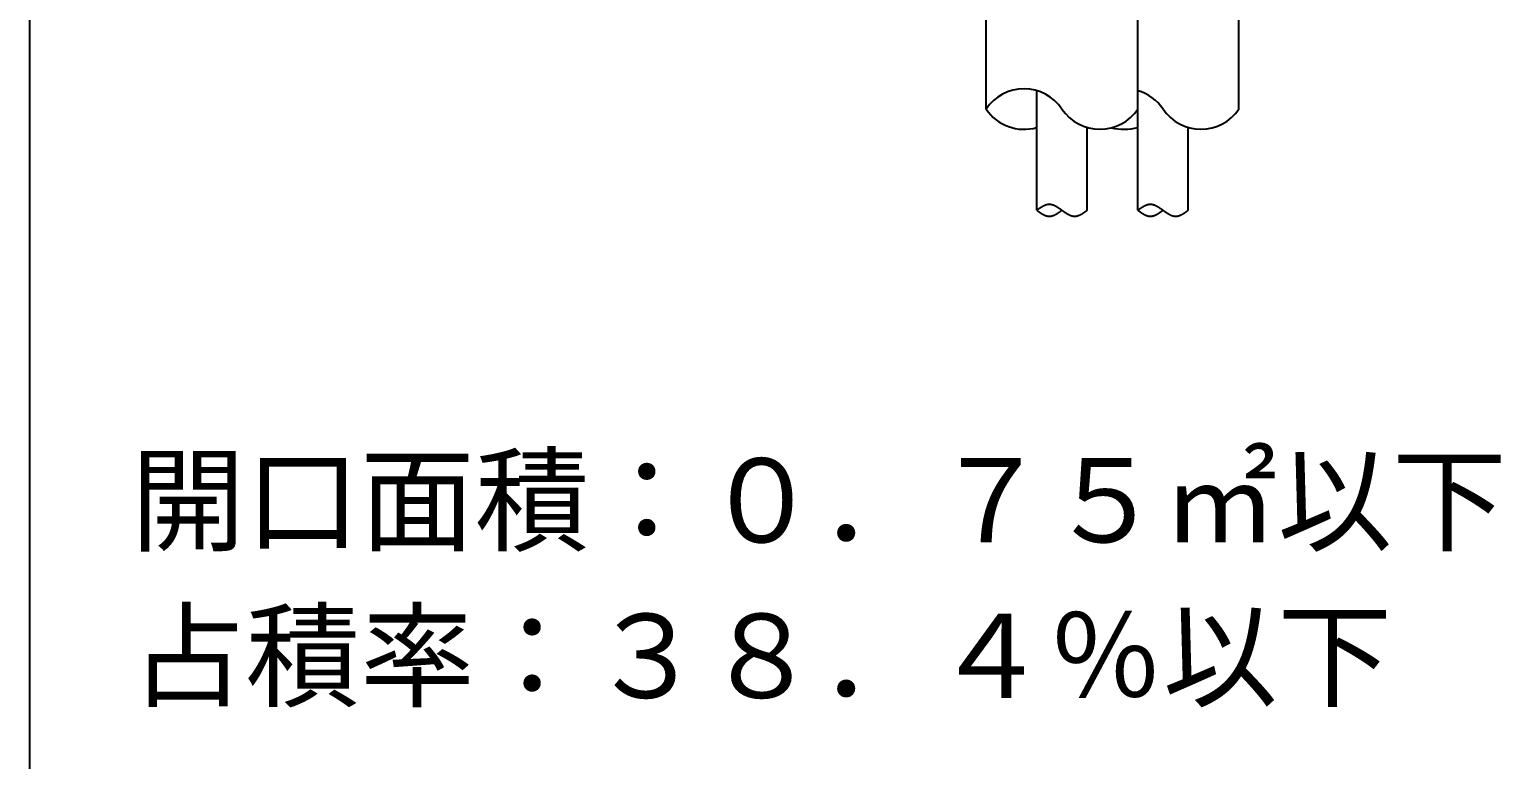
# Model space of a CAD drawing. Extents: x 443 to 1217, y -1921 to -677.
# Drawn here: x 442.67 to 489.92, y -1061.31 to -1037.85 of the extents above; entities that cross this region are included whole.
import ezdxf

# ---------------------------------------------------------------- set-up
doc = ezdxf.new("R2010")
doc.units = 0
doc.header["$MEASUREMENT"] = 0
for name, color, linetype in [('1', 7, 'CONTINUOUS'), ('25', 7, 'CONTINUOUS'), ('5', 7, 'CONTINUOUS')]:
    doc.layers.add(name, color=color, linetype=linetype)
doc.styles.add('ｽﾀｲﾙ2', font='MS PGothic.ttf')

msp = doc.modelspace()

# ---------------------------------------------------------------- linework, layer by layer
at = {"layer": '25', "color": 4}
msp.add_line((442.666, -677.268), (442.666, -1191.556), dxfattribs=at)
at = {"layer": '5', "linetype": 'Continuous'}
for p, q in [((473.394, -1040.413), (473.394, -1022.189)), ((478.263, -1043.659), (478.263, -1022.189)), ((481.51, -1040.413), (481.51, -1022.189)), ((475.017, -1043.659), (475.017, -1039.821)), ((476.64, -1043.659), (476.64, -1041.005)), ((479.886, -1043.659), (479.886, -1041.005))]:
    msp.add_line(p, q, dxfattribs=at)
at = {"layer": '5', "color": 7}
for p, q in [((475.017, -1043.659), (475.024, -1043.655)), ((475.017, -1043.659), (475.022, -1043.664)), ((475.022, -1043.664), (475.027, -1043.667)), ((475.024, -1043.655), (475.031, -1043.65)), ((475.027, -1043.667), (475.032, -1043.671)), ((475.031, -1043.65), (475.039, -1043.644)), ((475.032, -1043.671), (475.037, -1043.675)), ((475.037, -1043.675), (475.042, -1043.678)), ((475.039, -1043.644), (475.046, -1043.639)), ((475.042, -1043.678), (475.047, -1043.682)), ((475.046, -1043.639), (475.053, -1043.633)), ((475.047, -1043.682), (475.053, -1043.686)), ((475.053, -1043.633), (475.06, -1043.629)), ((475.053, -1043.686), (475.058, -1043.689)), ((475.058, -1043.689), (475.063, -1043.693)), ((475.06, -1043.629), (475.068, -1043.623)), ((475.063, -1043.693), (475.068, -1043.697)), ((475.068, -1043.623), (475.075, -1043.618)), ((475.068, -1043.697), (475.073, -1043.7)), ((475.073, -1043.7), (475.078, -1043.704)), ((475.075, -1043.618), (475.082, -1043.614)), ((475.078, -1043.704), (475.083, -1043.707)), ((475.082, -1043.614), (475.09, -1043.608)), ((475.083, -1043.707), (475.088, -1043.711)), ((475.088, -1043.711), (475.093, -1043.714)), ((475.09, -1043.608), (475.097, -1043.603)), ((475.093, -1043.714), (475.098, -1043.718)), ((475.097, -1043.603), (475.104, -1043.598)), ((475.098, -1043.718), (475.104, -1043.722)), ((475.104, -1043.598), (475.111, -1043.593)), ((475.104, -1043.722), (475.109, -1043.725)), ((475.109, -1043.725), (475.114, -1043.728)), ((475.111, -1043.593), (475.119, -1043.589)), ((475.114, -1043.728), (475.119, -1043.731)), ((475.119, -1043.589), (475.126, -1043.583)), ((475.119, -1043.731), (475.124, -1043.736)), ((475.124, -1043.736), (475.129, -1043.739)), ((475.126, -1043.583), (475.133, -1043.579)), ((475.129, -1043.739), (475.134, -1043.742)), ((475.133, -1043.579), (475.14, -1043.573)), ((475.134, -1043.742), (475.139, -1043.746)), ((475.14, -1043.573), (475.148, -1043.569)), ((475.148, -1043.569), (475.155, -1043.565)), ((475.155, -1043.565), (475.162, -1043.559)), ((475.162, -1043.559), (475.17, -1043.555)), ((475.17, -1043.555), (475.177, -1043.55)), ((475.177, -1043.55), (475.184, -1043.546)), ((475.184, -1043.546), (475.191, -1043.542)), ((475.191, -1043.542), (475.199, -1043.537)), ((475.199, -1043.537), (475.206, -1043.533)), ((475.206, -1043.533), (475.213, -1043.53)), ((475.213, -1043.53), (475.221, -1043.525)), ((475.221, -1043.525), (475.228, -1043.522)), ((475.228, -1043.522), (475.235, -1043.518)), ((475.235, -1043.518), (475.242, -1043.515)), ((475.242, -1043.515), (475.25, -1043.51)), ((475.25, -1043.51), (475.257, -1043.507)), ((475.257, -1043.507), (475.264, -1043.504)), ((475.264, -1043.504), (475.272, -1043.5)), ((475.272, -1043.5), (475.279, -1043.497)), ((475.279, -1043.497), (475.286, -1043.495)), ((475.286, -1043.495), (475.293, -1043.492)), ((475.293, -1043.492), (475.301, -1043.489)), ((475.301, -1043.489), (475.308, -1043.486)), ((475.308, -1043.486), (475.315, -1043.484)), ((475.315, -1043.484), (475.322, -1043.482)), ((475.322, -1043.482), (475.33, -1043.48)), ((475.33, -1043.48), (475.337, -1043.477)), ((475.337, -1043.477), (475.344, -1043.475)), ((475.344, -1043.475), (475.352, -1043.473)), ((475.352, -1043.473), (475.359, -1043.472)), ((475.359, -1043.472), (475.366, -1043.471)), ((475.366, -1043.471), (475.373, -1043.47)), ((475.373, -1043.47), (475.381, -1043.468)), ((475.381, -1043.468), (475.388, -1043.468)), ((475.388, -1043.468), (475.395, -1043.467)), ((475.395, -1043.467), (475.403, -1043.465)), ((475.403, -1043.465), (475.41, -1043.465)), ((475.41, -1043.465), (475.417, -1043.465)), ((475.417, -1043.465), (475.424, -1043.465)), ((475.424, -1043.465), (475.432, -1043.465)), ((475.432, -1043.465), (475.439, -1043.465)), ((475.439, -1043.465), (475.446, -1043.467)), ((475.446, -1043.467), (475.453, -1043.467)), ((475.453, -1043.467), (475.461, -1043.468)), ((475.461, -1043.468), (475.468, -1043.469)), ((475.468, -1043.469), (475.475, -1043.47)), ((475.475, -1043.47), (475.483, -1043.471)), ((475.483, -1043.471), (475.49, -1043.473)), ((475.49, -1043.473), (475.497, -1043.474)), ((475.497, -1043.474), (475.504, -1043.476)), ((475.504, -1043.476), (475.512, -1043.479)), ((475.512, -1043.479), (475.519, -1043.481)), ((475.519, -1043.481), (475.526, -1043.483)), ((475.526, -1043.483), (475.534, -1043.485)), ((475.534, -1043.485), (475.541, -1043.487)), ((475.541, -1043.487), (475.548, -1043.491)), ((475.548, -1043.491), (475.555, -1043.493)), ((475.555, -1043.493), (475.563, -1043.496)), ((475.563, -1043.496), (475.57, -1043.499)), ((475.57, -1043.499), (475.577, -1043.503)), ((475.577, -1043.503), (475.585, -1043.506)), ((475.585, -1043.506), (475.592, -1043.509)), ((475.592, -1043.509), (475.599, -1043.512)), ((475.599, -1043.512), (475.606, -1043.516)), ((475.606, -1043.516), (475.614, -1043.52)), ((475.614, -1043.52), (475.621, -1043.523)), ((475.621, -1043.523), (475.628, -1043.528)), ((475.628, -1043.528), (475.635, -1043.532)), ((475.635, -1043.532), (475.643, -1043.535)), ((475.643, -1043.535), (475.65, -1043.54)), ((475.65, -1043.54), (475.657, -1043.544)), ((475.657, -1043.544), (475.665, -1043.548)), ((475.665, -1043.548), (475.672, -1043.553)), ((475.672, -1043.553), (475.679, -1043.557)), ((475.679, -1043.557), (475.686, -1043.562)), ((475.686, -1043.562), (475.694, -1043.567)), ((475.694, -1043.567), (475.701, -1043.571)), ((475.701, -1043.571), (475.708, -1043.576)), ((475.706, -1043.746), (475.711, -1043.742)), ((475.708, -1043.576), (475.716, -1043.581)), ((475.711, -1043.742), (475.716, -1043.739)), ((475.716, -1043.581), (475.723, -1043.585)), ((475.716, -1043.739), (475.721, -1043.736)), ((475.721, -1043.736), (475.726, -1043.731)), ((475.723, -1043.585), (475.73, -1043.591)), ((475.726, -1043.731), (475.731, -1043.728)), ((475.73, -1043.591), (475.737, -1043.595)), ((475.731, -1043.728), (475.736, -1043.725)), ((475.736, -1043.725), (475.742, -1043.722)), ((475.737, -1043.595), (475.745, -1043.601)), ((475.742, -1043.722), (475.747, -1043.718)), ((475.745, -1043.601), (475.752, -1043.606)), ((475.747, -1043.718), (475.752, -1043.714)), ((475.752, -1043.606), (475.759, -1043.61)), ((475.752, -1043.714), (475.757, -1043.711)), ((475.757, -1043.711), (475.762, -1043.707)), ((475.759, -1043.61), (475.766, -1043.616)), ((475.762, -1043.707), (475.767, -1043.704)), ((475.766, -1043.616), (475.774, -1043.621)), ((475.767, -1043.704), (475.772, -1043.7)), ((475.772, -1043.7), (475.777, -1043.697)), ((475.774, -1043.621), (475.781, -1043.626)), ((475.777, -1043.697), (475.782, -1043.693)), ((475.781, -1043.626), (475.788, -1043.631)), ((475.782, -1043.693), (475.787, -1043.689)), ((475.787, -1043.689), (475.793, -1043.686)), ((475.788, -1043.631), (475.796, -1043.637)), ((475.793, -1043.686), (475.798, -1043.682)), ((475.796, -1043.637), (475.803, -1043.642)), ((475.798, -1043.682), (475.803, -1043.678)), ((475.803, -1043.642), (475.81, -1043.646)), ((475.803, -1043.678), (475.808, -1043.675)), ((475.808, -1043.675), (475.813, -1043.671)), ((475.81, -1043.646), (475.817, -1043.652)), ((475.813, -1043.671), (475.818, -1043.667)), ((475.817, -1043.652), (475.825, -1043.657)), ((475.818, -1043.667), (475.823, -1043.664)), ((475.823, -1043.664), (475.828, -1043.659)), ((475.825, -1043.657), (475.832, -1043.663)), ((475.832, -1043.663), (475.839, -1043.668)), ((475.839, -1043.668), (475.847, -1043.673)), ((475.847, -1043.673), (475.854, -1043.678)), ((475.854, -1043.678), (475.861, -1043.683)), ((475.861, -1043.683), (475.868, -1043.689)), ((475.868, -1043.689), (475.876, -1043.694)), ((475.876, -1043.694), (475.883, -1043.699)), ((475.883, -1043.699), (475.89, -1043.704)), ((475.89, -1043.704), (475.898, -1043.71)), ((475.898, -1043.71), (475.905, -1043.714)), ((475.905, -1043.714), (475.912, -1043.719)), ((475.912, -1043.719), (475.919, -1043.725)), ((475.919, -1043.725), (475.927, -1043.729)), ((475.927, -1043.729), (475.934, -1043.735)), ((475.934, -1043.735), (475.941, -1043.739)), ((475.941, -1043.739), (475.948, -1043.743)), ((475.948, -1043.743), (475.956, -1043.749)), ((476.516, -1043.747), (476.524, -1043.741)), ((476.524, -1043.741), (476.531, -1043.737)), ((476.531, -1043.737), (476.538, -1043.731)), ((476.538, -1043.731), (476.545, -1043.727)), ((476.545, -1043.727), (476.553, -1043.722)), ((476.553, -1043.722), (476.56, -1043.717)), ((476.56, -1043.717), (476.567, -1043.712)), ((476.567, -1043.712), (476.574, -1043.706)), ((476.574, -1043.706), (476.582, -1043.702)), ((476.582, -1043.702), (476.589, -1043.697)), ((476.589, -1043.697), (476.596, -1043.691)), ((476.596, -1043.691), (476.604, -1043.686)), ((476.604, -1043.686), (476.611, -1043.681)), ((476.611, -1043.681), (476.618, -1043.676)), ((476.618, -1043.676), (476.625, -1043.67)), ((476.625, -1043.67), (476.633, -1043.665)), ((476.633, -1043.665), (476.64, -1043.659)), ((478.263, -1043.659), (478.27, -1043.655)), ((478.263, -1043.659), (478.268, -1043.664)), ((478.268, -1043.664), (478.273, -1043.667)), ((478.27, -1043.655), (478.278, -1043.65)), ((478.273, -1043.667), (478.279, -1043.671)), ((478.278, -1043.65), (478.285, -1043.644)), ((478.279, -1043.671), (478.284, -1043.675)), ((478.284, -1043.675), (478.289, -1043.678)), ((478.285, -1043.644), (478.292, -1043.639)), ((478.289, -1043.678), (478.294, -1043.682)), ((478.292, -1043.639), (478.3, -1043.633)), ((478.294, -1043.682), (478.299, -1043.686)), ((478.299, -1043.686), (478.304, -1043.689)), ((478.3, -1043.633), (478.307, -1043.629)), ((478.304, -1043.689), (478.309, -1043.693)), ((478.307, -1043.629), (478.314, -1043.623)), ((478.309, -1043.693), (478.314, -1043.697)), ((478.314, -1043.623), (478.321, -1043.618)), ((478.314, -1043.697), (478.319, -1043.7)), ((478.319, -1043.7), (478.324, -1043.704)), ((478.321, -1043.618), (478.329, -1043.614)), ((478.324, -1043.704), (478.33, -1043.707)), ((478.329, -1043.614), (478.336, -1043.608)), ((478.33, -1043.707), (478.335, -1043.711)), ((478.335, -1043.711), (478.34, -1043.714)), ((478.336, -1043.608), (478.343, -1043.603)), ((478.34, -1043.714), (478.345, -1043.718)), ((478.343, -1043.603), (478.351, -1043.598)), ((478.345, -1043.718), (478.35, -1043.722)), ((478.35, -1043.722), (478.355, -1043.725)), ((478.351, -1043.598), (478.358, -1043.593)), ((478.355, -1043.725), (478.36, -1043.728)), ((478.358, -1043.593), (478.365, -1043.589)), ((478.36, -1043.728), (478.365, -1043.731)), ((478.365, -1043.589), (478.372, -1043.583)), ((478.365, -1043.731), (478.37, -1043.736)), ((478.37, -1043.736), (478.375, -1043.739)), ((478.372, -1043.583), (478.38, -1043.579)), ((478.375, -1043.739), (478.381, -1043.742)), ((478.38, -1043.579), (478.387, -1043.573)), ((478.381, -1043.742), (478.386, -1043.746)), ((478.387, -1043.573), (478.394, -1043.569)), ((478.394, -1043.569), (478.402, -1043.565)), ((478.402, -1043.565), (478.409, -1043.559)), ((478.409, -1043.559), (478.416, -1043.555)), ((478.416, -1043.555), (478.423, -1043.55)), ((478.423, -1043.55), (478.431, -1043.546)), ((478.431, -1043.546), (478.438, -1043.542)), ((478.438, -1043.542), (478.445, -1043.537)), ((478.445, -1043.537), (478.452, -1043.533)), ((478.452, -1043.533), (478.46, -1043.53)), ((478.46, -1043.53), (478.467, -1043.525)), ((478.467, -1043.525), (478.474, -1043.522)), ((478.474, -1043.522), (478.482, -1043.518)), ((478.482, -1043.518), (478.489, -1043.515)), ((478.489, -1043.515), (478.496, -1043.51)), ((478.496, -1043.51), (478.503, -1043.507)), ((478.503, -1043.507), (478.511, -1043.504)), ((478.511, -1043.504), (478.518, -1043.5)), ((478.518, -1043.5), (478.525, -1043.497)), ((478.525, -1043.497), (478.533, -1043.495)), ((478.533, -1043.495), (478.54, -1043.492)), ((478.54, -1043.492), (478.547, -1043.489)), ((478.547, -1043.489), (478.554, -1043.486)), ((478.554, -1043.486), (478.562, -1043.484)), ((478.562, -1043.484), (478.569, -1043.482)), ((478.569, -1043.482), (478.576, -1043.48)), ((478.576, -1043.48), (478.583, -1043.477)), ((478.583, -1043.477), (478.591, -1043.475)), ((478.591, -1043.475), (478.598, -1043.473)), ((478.598, -1043.473), (478.605, -1043.472)), ((478.605, -1043.472), (478.613, -1043.471)), ((478.613, -1043.471), (478.62, -1043.47)), ((478.62, -1043.47), (478.627, -1043.468)), ((478.627, -1043.468), (478.634, -1043.468)), ((478.634, -1043.468), (478.642, -1043.467)), ((478.642, -1043.467), (478.649, -1043.465)), ((478.649, -1043.465), (478.656, -1043.465)), ((478.656, -1043.465), (478.664, -1043.465)), ((478.664, -1043.465), (478.671, -1043.465)), ((478.671, -1043.465), (478.678, -1043.465)), ((478.678, -1043.465), (478.685, -1043.465)), ((478.685, -1043.465), (478.693, -1043.467)), ((478.693, -1043.467), (478.7, -1043.467)), ((478.7, -1043.467), (478.707, -1043.468)), ((478.707, -1043.468), (478.715, -1043.469)), ((478.715, -1043.469), (478.722, -1043.47)), ((478.722, -1043.47), (478.729, -1043.471)), ((478.729, -1043.471), (478.736, -1043.473)), ((478.736, -1043.473), (478.744, -1043.474)), ((478.744, -1043.474), (478.751, -1043.476)), ((478.751, -1043.476), (478.758, -1043.479)), ((478.758, -1043.479), (478.765, -1043.481)), ((478.765, -1043.481), (478.773, -1043.483)), ((478.773, -1043.483), (478.78, -1043.485)), ((478.78, -1043.485), (478.787, -1043.487)), ((478.787, -1043.487), (478.795, -1043.491)), ((478.795, -1043.491), (478.802, -1043.493)), ((478.802, -1043.493), (478.809, -1043.496)), ((478.809, -1043.496), (478.816, -1043.499)), ((478.816, -1043.499), (478.824, -1043.503)), ((478.824, -1043.503), (478.831, -1043.506)), ((478.831, -1043.506), (478.838, -1043.509)), ((478.838, -1043.509), (478.846, -1043.512)), ((478.846, -1043.512), (478.853, -1043.516)), ((478.853, -1043.516), (478.86, -1043.52)), ((478.86, -1043.52), (478.867, -1043.523)), ((478.867, -1043.523), (478.875, -1043.528)), ((478.875, -1043.528), (478.882, -1043.532)), ((478.882, -1043.532), (478.889, -1043.535)), ((478.889, -1043.535), (478.896, -1043.54)), ((478.896, -1043.54), (478.904, -1043.544)), ((478.904, -1043.544), (478.911, -1043.548)), ((478.911, -1043.548), (478.918, -1043.553)), ((478.918, -1043.553), (478.926, -1043.557)), ((478.926, -1043.557), (478.933, -1043.562)), ((478.933, -1043.562), (478.94, -1043.567)), ((478.94, -1043.567), (478.947, -1043.571)), ((478.947, -1043.571), (478.955, -1043.576)), ((478.952, -1043.746), (478.957, -1043.742)), ((478.955, -1043.576), (478.962, -1043.581)), ((478.957, -1043.742), (478.962, -1043.739)), ((478.962, -1043.581), (478.969, -1043.585)), ((478.962, -1043.739), (478.968, -1043.736)), ((478.968, -1043.736), (478.973, -1043.731)), ((478.969, -1043.585), (478.977, -1043.591)), ((478.973, -1043.731), (478.978, -1043.728)), ((478.977, -1043.591), (478.984, -1043.595)), ((478.978, -1043.728), (478.983, -1043.725)), ((478.983, -1043.725), (478.988, -1043.722)), ((478.984, -1043.595), (478.991, -1043.601)), ((478.988, -1043.722), (478.993, -1043.718)), ((478.991, -1043.601), (478.998, -1043.606)), ((478.993, -1043.718), (478.998, -1043.714)), ((478.998, -1043.606), (479.006, -1043.61)), ((478.998, -1043.714), (479.003, -1043.711)), ((479.003, -1043.711), (479.008, -1043.707)), ((479.006, -1043.61), (479.013, -1043.616)), ((479.008, -1043.707), (479.014, -1043.704)), ((479.013, -1043.616), (479.02, -1043.621)), ((479.014, -1043.704), (479.019, -1043.7)), ((479.019, -1043.7), (479.024, -1043.697)), ((479.02, -1043.621), (479.028, -1043.626)), ((479.024, -1043.697), (479.029, -1043.693)), ((479.028, -1043.626), (479.035, -1043.631)), ((479.029, -1043.693), (479.034, -1043.689)), ((479.034, -1043.689), (479.039, -1043.686)), ((479.035, -1043.631), (479.042, -1043.637)), ((479.039, -1043.686), (479.044, -1043.682)), ((479.042, -1043.637), (479.049, -1043.642)), ((479.044, -1043.682), (479.049, -1043.678)), ((479.049, -1043.642), (479.057, -1043.646)), ((479.049, -1043.678), (479.054, -1043.675)), ((479.054, -1043.675), (479.059, -1043.671)), ((479.057, -1043.646), (479.064, -1043.652)), ((479.059, -1043.671), (479.065, -1043.667)), ((479.064, -1043.652), (479.071, -1043.657)), ((479.065, -1043.667), (479.07, -1043.664)), ((479.07, -1043.664), (479.075, -1043.659)), ((479.071, -1043.657), (479.078, -1043.663)), ((479.078, -1043.663), (479.086, -1043.668)), ((479.086, -1043.668), (479.093, -1043.673)), ((479.093, -1043.673), (479.1, -1043.678)), ((479.1, -1043.678), (479.108, -1043.683)), ((479.108, -1043.683), (479.115, -1043.689)), ((479.115, -1043.689), (479.122, -1043.694)), ((479.122, -1043.694), (479.129, -1043.699)), ((479.129, -1043.699), (479.137, -1043.704)), ((479.137, -1043.704), (479.144, -1043.71)), ((479.144, -1043.71), (479.151, -1043.714)), ((479.151, -1043.714), (479.159, -1043.719)), ((479.159, -1043.719), (479.166, -1043.725)), ((479.166, -1043.725), (479.173, -1043.729)), ((479.173, -1043.729), (479.18, -1043.735)), ((479.18, -1043.735), (479.188, -1043.739)), ((479.188, -1043.739), (479.195, -1043.743)), ((479.195, -1043.743), (479.202, -1043.749)), ((479.763, -1043.747), (479.77, -1043.741)), ((479.77, -1043.741), (479.777, -1043.737)), ((479.777, -1043.737), (479.785, -1043.731)), ((479.785, -1043.731), (479.792, -1043.727)), ((479.792, -1043.727), (479.799, -1043.722)), ((479.799, -1043.722), (479.806, -1043.717)), ((479.806, -1043.717), (479.814, -1043.712)), ((479.814, -1043.712), (479.821, -1043.706)), ((479.821, -1043.706), (479.828, -1043.702)), ((479.828, -1043.702), (479.835, -1043.697)), ((479.835, -1043.697), (479.843, -1043.691)), ((479.843, -1043.691), (479.85, -1043.686)), ((479.85, -1043.686), (479.857, -1043.681)), ((479.857, -1043.681), (479.865, -1043.676)), ((479.865, -1043.676), (479.872, -1043.67)), ((479.872, -1043.67), (479.879, -1043.665)), ((479.879, -1043.665), (479.886, -1043.659)), ((475.139, -1043.746), (475.144, -1043.749)), ((475.144, -1043.749), (475.15, -1043.752)), ((475.15, -1043.752), (475.155, -1043.755)), ((475.155, -1043.755), (475.16, -1043.759)), ((475.16, -1043.759), (475.165, -1043.762)), ((475.165, -1043.762), (475.17, -1043.765)), ((475.17, -1043.765), (475.175, -1043.768)), ((475.175, -1043.768), (475.18, -1043.772)), ((475.18, -1043.772), (475.185, -1043.774)), ((475.185, -1043.774), (475.19, -1043.777)), ((475.19, -1043.777), (475.195, -1043.78)), ((475.195, -1043.78), (475.201, -1043.784)), ((475.201, -1043.784), (475.206, -1043.786)), ((475.206, -1043.786), (475.211, -1043.789)), ((475.211, -1043.789), (475.216, -1043.791)), ((475.216, -1043.791), (475.221, -1043.795)), ((475.221, -1043.795), (475.226, -1043.797)), ((475.226, -1043.797), (475.231, -1043.8)), ((475.231, -1043.8), (475.236, -1043.802)), ((475.236, -1043.802), (475.241, -1043.805)), ((475.241, -1043.805), (475.246, -1043.808)), ((475.246, -1043.808), (475.252, -1043.81)), ((475.252, -1043.81), (475.257, -1043.812)), ((475.257, -1043.812), (475.262, -1043.815)), ((475.262, -1043.815), (475.267, -1043.817)), ((475.267, -1043.817), (475.272, -1043.82)), ((475.272, -1043.82), (475.277, -1043.822)), ((475.277, -1043.822), (475.282, -1043.824)), ((475.282, -1043.824), (475.287, -1043.826)), ((475.287, -1043.826), (475.292, -1043.828)), ((475.292, -1043.828), (475.298, -1043.829)), ((475.298, -1043.829), (475.303, -1043.832)), ((475.303, -1043.832), (475.308, -1043.834)), ((475.308, -1043.834), (475.313, -1043.835)), ((475.313, -1043.835), (475.318, -1043.837)), ((475.318, -1043.837), (475.323, -1043.838)), ((475.323, -1043.838), (475.328, -1043.84)), ((475.328, -1043.84), (475.333, -1043.841)), ((475.333, -1043.841), (475.338, -1043.843)), ((475.338, -1043.843), (475.343, -1043.845)), ((475.343, -1043.845), (475.349, -1043.846)), ((475.349, -1043.846), (475.354, -1043.847)), ((475.354, -1043.847), (475.359, -1043.848)), ((475.359, -1043.848), (475.364, -1043.849)), ((475.364, -1043.849), (475.369, -1043.85)), ((475.369, -1043.85), (475.374, -1043.851)), ((475.374, -1043.851), (475.379, -1043.851)), ((475.379, -1043.851), (475.384, -1043.852)), ((475.384, -1043.852), (475.389, -1043.852)), ((475.389, -1043.852), (475.394, -1043.853)), ((475.394, -1043.853), (475.4, -1043.853)), ((475.4, -1043.853), (475.405, -1043.855)), ((475.405, -1043.855), (475.41, -1043.855)), ((475.41, -1043.855), (475.415, -1043.855)), ((475.415, -1043.855), (475.42, -1043.855)), ((475.42, -1043.855), (475.425, -1043.855)), ((475.425, -1043.855), (475.43, -1043.855)), ((475.43, -1043.855), (475.435, -1043.855)), ((475.435, -1043.855), (475.44, -1043.855)), ((475.44, -1043.855), (475.446, -1043.853)), ((475.446, -1043.853), (475.451, -1043.853)), ((475.451, -1043.853), (475.456, -1043.852)), ((475.456, -1043.852), (475.461, -1043.852)), ((475.461, -1043.852), (475.466, -1043.851)), ((475.466, -1043.851), (475.471, -1043.851)), ((475.471, -1043.851), (475.476, -1043.85)), ((475.476, -1043.85), (475.481, -1043.849)), ((475.481, -1043.849), (475.486, -1043.848)), ((475.486, -1043.848), (475.491, -1043.847)), ((475.491, -1043.847), (475.497, -1043.846)), ((475.497, -1043.846), (475.502, -1043.845)), ((475.502, -1043.845), (475.507, -1043.843)), ((475.507, -1043.843), (475.512, -1043.841)), ((475.512, -1043.841), (475.517, -1043.84)), ((475.517, -1043.84), (475.522, -1043.838)), ((475.522, -1043.838), (475.527, -1043.837)), ((475.527, -1043.837), (475.532, -1043.835)), ((475.532, -1043.835), (475.537, -1043.834)), ((475.537, -1043.834), (475.542, -1043.832)), ((475.542, -1043.832), (475.548, -1043.829)), ((475.548, -1043.829), (475.553, -1043.828)), ((475.553, -1043.828), (475.558, -1043.826)), ((475.558, -1043.826), (475.563, -1043.824)), ((475.563, -1043.824), (475.568, -1043.822)), ((475.568, -1043.822), (475.573, -1043.82)), ((475.573, -1043.82), (475.578, -1043.817)), ((475.578, -1043.817), (475.583, -1043.815)), ((475.583, -1043.815), (475.588, -1043.812)), ((475.588, -1043.812), (475.594, -1043.81)), ((475.594, -1043.81), (475.599, -1043.808)), ((475.599, -1043.808), (475.604, -1043.805)), ((475.604, -1043.805), (475.609, -1043.802)), ((475.609, -1043.802), (475.614, -1043.8)), ((475.614, -1043.8), (475.619, -1043.797)), ((475.619, -1043.797), (475.624, -1043.795)), ((475.624, -1043.795), (475.629, -1043.791)), ((475.629, -1043.791), (475.634, -1043.789)), ((475.634, -1043.789), (475.639, -1043.786)), ((475.639, -1043.786), (475.645, -1043.784)), ((475.645, -1043.784), (475.65, -1043.78)), ((475.65, -1043.78), (475.655, -1043.777)), ((475.655, -1043.777), (475.66, -1043.774)), ((475.66, -1043.774), (475.665, -1043.772)), ((475.665, -1043.772), (475.67, -1043.768)), ((475.67, -1043.768), (475.675, -1043.765)), ((475.675, -1043.765), (475.68, -1043.762)), ((475.68, -1043.762), (475.685, -1043.759)), ((475.685, -1043.759), (475.691, -1043.755)), ((475.691, -1043.755), (475.696, -1043.752)), ((475.696, -1043.752), (475.701, -1043.749)), ((475.701, -1043.749), (475.706, -1043.746)), ((475.956, -1043.749), (475.963, -1043.753)), ((475.963, -1043.753), (475.97, -1043.758)), ((475.97, -1043.758), (475.978, -1043.763)), ((475.978, -1043.763), (475.985, -1043.767)), ((475.985, -1043.767), (475.992, -1043.772)), ((475.992, -1043.772), (475.999, -1043.776)), ((475.999, -1043.776), (476.007, -1043.78)), ((476.007, -1043.78), (476.014, -1043.785)), ((476.014, -1043.785), (476.021, -1043.788)), ((476.021, -1043.788), (476.029, -1043.792)), ((476.029, -1043.792), (476.036, -1043.797)), ((476.036, -1043.797), (476.043, -1043.8)), ((476.043, -1043.8), (476.05, -1043.804)), ((476.05, -1043.804), (476.058, -1043.808)), ((476.058, -1043.808), (476.065, -1043.811)), ((476.065, -1043.811), (476.072, -1043.814)), ((476.072, -1043.814), (476.079, -1043.817)), ((476.079, -1043.817), (476.087, -1043.821)), ((476.087, -1043.821), (476.094, -1043.824)), ((476.094, -1043.824), (476.101, -1043.827)), ((476.101, -1043.827), (476.109, -1043.829)), ((476.109, -1043.829), (476.116, -1043.833)), ((476.116, -1043.833), (476.123, -1043.835)), ((476.123, -1043.835), (476.13, -1043.837)), ((476.13, -1043.837), (476.138, -1043.839)), ((476.138, -1043.839), (476.145, -1043.841)), ((476.145, -1043.841), (476.152, -1043.844)), ((476.152, -1043.844), (476.16, -1043.846)), ((476.16, -1043.846), (476.167, -1043.847)), ((476.167, -1043.847), (476.174, -1043.849)), ((476.174, -1043.849), (476.181, -1043.85)), ((476.181, -1043.85), (476.189, -1043.851)), ((476.189, -1043.851), (476.196, -1043.852)), ((476.196, -1043.852), (476.203, -1043.853)), ((476.203, -1043.853), (476.211, -1043.853)), ((476.211, -1043.853), (476.218, -1043.855)), ((476.218, -1043.855), (476.225, -1043.855)), ((476.225, -1043.855), (476.232, -1043.855)), ((476.232, -1043.855), (476.24, -1043.855)), ((476.24, -1043.855), (476.247, -1043.855)), ((476.247, -1043.855), (476.254, -1043.855)), ((476.254, -1043.855), (476.261, -1043.853)), ((476.261, -1043.853), (476.269, -1043.852)), ((476.269, -1043.852), (476.276, -1043.851)), ((476.276, -1043.851), (476.283, -1043.85)), ((476.283, -1043.85), (476.291, -1043.849)), ((476.291, -1043.849), (476.298, -1043.848)), ((476.298, -1043.848), (476.305, -1043.846)), ((476.305, -1043.846), (476.312, -1043.845)), ((476.312, -1043.845), (476.32, -1043.843)), ((476.32, -1043.843), (476.327, -1043.84)), ((476.327, -1043.84), (476.334, -1043.838)), ((476.334, -1043.838), (476.342, -1043.836)), ((476.342, -1043.836), (476.349, -1043.834)), ((476.349, -1043.834), (476.356, -1043.831)), ((476.356, -1043.831), (476.363, -1043.828)), ((476.363, -1043.828), (476.371, -1043.825)), ((476.371, -1043.825), (476.378, -1043.823)), ((476.378, -1043.823), (476.385, -1043.82)), ((476.385, -1043.82), (476.392, -1043.816)), ((476.392, -1043.816), (476.4, -1043.813)), ((476.4, -1043.813), (476.407, -1043.809)), ((476.407, -1043.809), (476.414, -1043.805)), ((476.414, -1043.805), (476.422, -1043.802)), ((476.422, -1043.802), (476.429, -1043.798)), ((476.429, -1043.798), (476.436, -1043.795)), ((476.436, -1043.795), (476.443, -1043.79)), ((476.443, -1043.79), (476.451, -1043.786)), ((476.451, -1043.786), (476.458, -1043.783)), ((476.458, -1043.783), (476.465, -1043.778)), ((476.465, -1043.778), (476.473, -1043.774)), ((476.473, -1043.774), (476.48, -1043.77)), ((476.48, -1043.77), (476.487, -1043.765)), ((476.487, -1043.765), (476.494, -1043.761)), ((476.494, -1043.761), (476.502, -1043.755)), ((476.502, -1043.755), (476.509, -1043.751)), ((476.509, -1043.751), (476.516, -1043.747)), ((478.386, -1043.746), (478.391, -1043.749)), ((478.391, -1043.749), (478.396, -1043.752)), ((478.396, -1043.752), (478.401, -1043.755)), ((478.401, -1043.755), (478.406, -1043.759)), ((478.406, -1043.759), (478.411, -1043.762)), ((478.411, -1043.762), (478.416, -1043.765)), ((478.416, -1043.765), (478.421, -1043.768)), ((478.421, -1043.768), (478.427, -1043.772)), ((478.427, -1043.772), (478.432, -1043.774)), ((478.432, -1043.774), (478.437, -1043.777)), ((478.437, -1043.777), (478.442, -1043.78)), ((478.442, -1043.78), (478.447, -1043.784)), ((478.447, -1043.784), (478.452, -1043.786)), ((478.452, -1043.786), (478.457, -1043.789)), ((478.457, -1043.789), (478.462, -1043.791)), ((478.462, -1043.791), (478.467, -1043.795)), ((478.467, -1043.795), (478.472, -1043.797)), ((478.472, -1043.797), (478.478, -1043.8)), ((478.478, -1043.8), (478.483, -1043.802)), ((478.483, -1043.802), (478.488, -1043.805)), ((478.488, -1043.805), (478.493, -1043.808)), ((478.493, -1043.808), (478.498, -1043.81)), ((478.498, -1043.81), (478.503, -1043.812)), ((478.503, -1043.812), (478.508, -1043.815)), ((478.508, -1043.815), (478.513, -1043.817)), ((478.513, -1043.817), (478.518, -1043.82)), ((478.518, -1043.82), (478.523, -1043.822)), ((478.523, -1043.822), (478.529, -1043.824)), ((478.529, -1043.824), (478.534, -1043.826)), ((478.534, -1043.826), (478.539, -1043.828)), ((478.539, -1043.828), (478.544, -1043.829)), ((478.544, -1043.829), (478.549, -1043.832)), ((478.549, -1043.832), (478.554, -1043.834)), ((478.554, -1043.834), (478.559, -1043.835)), ((478.559, -1043.835), (478.564, -1043.837)), ((478.564, -1043.837), (478.569, -1043.838)), ((478.569, -1043.838), (478.575, -1043.84)), ((478.575, -1043.84), (478.58, -1043.841)), ((478.58, -1043.841), (478.585, -1043.843)), ((478.585, -1043.843), (478.59, -1043.845)), ((478.59, -1043.845), (478.595, -1043.846)), ((478.595, -1043.846), (478.6, -1043.847)), ((478.6, -1043.847), (478.605, -1043.848)), ((478.605, -1043.848), (478.61, -1043.849)), ((478.61, -1043.849), (478.615, -1043.85)), ((478.615, -1043.85), (478.62, -1043.851)), ((478.62, -1043.851), (478.626, -1043.851)), ((478.626, -1043.851), (478.631, -1043.852)), ((478.631, -1043.852), (478.636, -1043.852)), ((478.636, -1043.852), (478.641, -1043.853)), ((478.641, -1043.853), (478.646, -1043.853)), ((478.646, -1043.853), (478.651, -1043.855)), ((478.651, -1043.855), (478.656, -1043.855)), ((478.656, -1043.855), (478.661, -1043.855)), ((478.661, -1043.855), (478.666, -1043.855)), ((478.666, -1043.855), (478.672, -1043.855)), ((478.672, -1043.855), (478.677, -1043.855)), ((478.677, -1043.855), (478.682, -1043.855)), ((478.682, -1043.855), (478.687, -1043.855)), ((478.687, -1043.855), (478.692, -1043.853)), ((478.692, -1043.853), (478.697, -1043.853)), ((478.697, -1043.853), (478.702, -1043.852)), ((478.702, -1043.852), (478.707, -1043.852)), ((478.707, -1043.852), (478.712, -1043.851)), ((478.712, -1043.851), (478.717, -1043.851)), ((478.717, -1043.851), (478.723, -1043.85)), ((478.723, -1043.85), (478.728, -1043.849)), ((478.728, -1043.849), (478.733, -1043.848)), ((478.733, -1043.848), (478.738, -1043.847)), ((478.738, -1043.847), (478.743, -1043.846)), ((478.743, -1043.846), (478.748, -1043.845)), ((478.748, -1043.845), (478.753, -1043.843)), ((478.753, -1043.843), (478.758, -1043.841)), ((478.758, -1043.841), (478.763, -1043.84)), ((478.763, -1043.84), (478.769, -1043.838)), ((478.769, -1043.838), (478.774, -1043.837)), ((478.774, -1043.837), (478.779, -1043.835)), ((478.779, -1043.835), (478.784, -1043.834)), ((478.784, -1043.834), (478.789, -1043.832)), ((478.789, -1043.832), (478.794, -1043.829)), ((478.794, -1043.829), (478.799, -1043.828)), ((478.799, -1043.828), (478.804, -1043.826)), ((478.804, -1043.826), (478.809, -1043.824)), ((478.809, -1043.824), (478.814, -1043.822)), ((478.814, -1043.822), (478.82, -1043.82)), ((478.82, -1043.82), (478.825, -1043.817)), ((478.825, -1043.817), (478.83, -1043.815)), ((478.83, -1043.815), (478.835, -1043.812)), ((478.835, -1043.812), (478.84, -1043.81)), ((478.84, -1043.81), (478.845, -1043.808)), ((478.845, -1043.808), (478.85, -1043.805)), ((478.85, -1043.805), (478.855, -1043.802)), ((478.855, -1043.802), (478.86, -1043.8)), ((478.86, -1043.8), (478.866, -1043.797)), ((478.866, -1043.797), (478.871, -1043.795)), ((478.871, -1043.795), (478.876, -1043.791)), ((478.876, -1043.791), (478.881, -1043.789)), ((478.881, -1043.789), (478.886, -1043.786)), ((478.886, -1043.786), (478.891, -1043.784)), ((478.891, -1043.784), (478.896, -1043.78)), ((478.896, -1043.78), (478.901, -1043.777)), ((478.901, -1043.777), (478.906, -1043.774)), ((478.906, -1043.774), (478.911, -1043.772)), ((478.911, -1043.772), (478.917, -1043.768)), ((478.917, -1043.768), (478.922, -1043.765)), ((478.922, -1043.765), (478.927, -1043.762)), ((478.927, -1043.762), (478.932, -1043.759)), ((478.932, -1043.759), (478.937, -1043.755)), ((478.937, -1043.755), (478.942, -1043.752)), ((478.942, -1043.752), (478.947, -1043.749)), ((478.947, -1043.749), (478.952, -1043.746)), ((479.202, -1043.749), (479.209, -1043.753)), ((479.209, -1043.753), (479.217, -1043.758)), ((479.217, -1043.758), (479.224, -1043.763)), ((479.224, -1043.763), (479.231, -1043.767)), ((479.231, -1043.767), (479.239, -1043.772)), ((479.239, -1043.772), (479.246, -1043.776)), ((479.246, -1043.776), (479.253, -1043.78)), ((479.253, -1043.78), (479.26, -1043.785)), ((479.26, -1043.785), (479.268, -1043.788)), ((479.268, -1043.788), (479.275, -1043.792)), ((479.275, -1043.792), (479.282, -1043.797)), ((479.282, -1043.797), (479.29, -1043.8)), ((479.29, -1043.8), (479.297, -1043.804)), ((479.297, -1043.804), (479.304, -1043.808)), ((479.304, -1043.808), (479.311, -1043.811)), ((479.311, -1043.811), (479.319, -1043.814)), ((479.319, -1043.814), (479.326, -1043.817)), ((479.326, -1043.817), (479.333, -1043.821)), ((479.333, -1043.821), (479.341, -1043.824)), ((479.341, -1043.824), (479.348, -1043.827)), ((479.348, -1043.827), (479.355, -1043.829)), ((479.355, -1043.829), (479.362, -1043.833)), ((479.362, -1043.833), (479.37, -1043.835)), ((479.37, -1043.835), (479.377, -1043.837)), ((479.377, -1043.837), (479.384, -1043.839)), ((479.384, -1043.839), (479.391, -1043.841)), ((479.391, -1043.841), (479.399, -1043.844)), ((479.399, -1043.844), (479.406, -1043.846)), ((479.406, -1043.846), (479.413, -1043.847)), ((479.413, -1043.847), (479.421, -1043.849)), ((479.421, -1043.849), (479.428, -1043.85)), ((479.428, -1043.85), (479.435, -1043.851)), ((479.435, -1043.851), (479.442, -1043.852)), ((479.442, -1043.852), (479.45, -1043.853)), ((479.45, -1043.853), (479.457, -1043.853)), ((479.457, -1043.853), (479.464, -1043.855)), ((479.464, -1043.855), (479.472, -1043.855)), ((479.472, -1043.855), (479.479, -1043.855)), ((479.479, -1043.855), (479.486, -1043.855)), ((479.486, -1043.855), (479.493, -1043.855)), ((479.493, -1043.855), (479.501, -1043.855)), ((479.501, -1043.855), (479.508, -1043.853)), ((479.508, -1043.853), (479.515, -1043.852)), ((479.515, -1043.852), (479.522, -1043.851)), ((479.522, -1043.851), (479.53, -1043.85)), ((479.53, -1043.85), (479.537, -1043.849)), ((479.537, -1043.849), (479.544, -1043.848)), ((479.544, -1043.848), (479.552, -1043.846)), ((479.552, -1043.846), (479.559, -1043.845)), ((479.559, -1043.845), (479.566, -1043.843)), ((479.566, -1043.843), (479.573, -1043.84)), ((479.573, -1043.84), (479.581, -1043.838)), ((479.581, -1043.838), (479.588, -1043.836)), ((479.588, -1043.836), (479.595, -1043.834)), ((479.595, -1043.834), (479.603, -1043.831)), ((479.603, -1043.831), (479.61, -1043.828)), ((479.61, -1043.828), (479.617, -1043.825)), ((479.617, -1043.825), (479.624, -1043.823)), ((479.624, -1043.823), (479.632, -1043.82)), ((479.632, -1043.82), (479.639, -1043.816)), ((479.639, -1043.816), (479.646, -1043.813)), ((479.646, -1043.813), (479.654, -1043.809)), ((479.654, -1043.809), (479.661, -1043.805)), ((479.661, -1043.805), (479.668, -1043.802)), ((479.668, -1043.802), (479.675, -1043.798)), ((479.675, -1043.798), (479.683, -1043.795)), ((479.683, -1043.795), (479.69, -1043.79)), ((479.69, -1043.79), (479.697, -1043.786)), ((479.697, -1043.786), (479.704, -1043.783)), ((479.704, -1043.783), (479.712, -1043.778)), ((479.712, -1043.778), (479.719, -1043.774)), ((479.719, -1043.774), (479.726, -1043.77)), ((479.726, -1043.77), (479.734, -1043.765)), ((479.734, -1043.765), (479.741, -1043.761)), ((479.741, -1043.761), (479.748, -1043.755)), ((479.748, -1043.755), (479.755, -1043.751)), ((479.755, -1043.751), (479.763, -1043.747))]:
    msp.add_line(p, q, dxfattribs=at)
at = {"layer": '5', "color": 7, "linetype": 'Continuous'}
for centre, radius, start, end in [((474.611, -1041.23), 1.466, 33.855, 146.145), ((477.857, -1041.23), 1.466, 33.855, 73.9297), ((474.611, -1039.596), 1.466, 213.855, 286.0703), ((477.046, -1039.596), 1.466, 213.855, 326.145), ((480.292, -1039.596), 1.466, 213.855, 326.145), ((477.815, -1039.144), 1.914, 257.8791, 283.5279)]:
    msp.add_arc(centre, radius, start, end, dxfattribs=at)

# ---------------------------------------------------------------- texts
at = {"layer": '1', "color": 7, "linetype": 'Continuous', "style": 'ｽﾀｲﾙ2'}
for s, p in [('開口面積：０．７５㎡以下', (445.921, -1054.331)), ('占積率：３８．４％以下', (445.921, -1059.331))]:
    msp.add_text(s, height=2.7, dxfattribs=at).set_placement(p)

doc.saveas('drawing.dxf')
